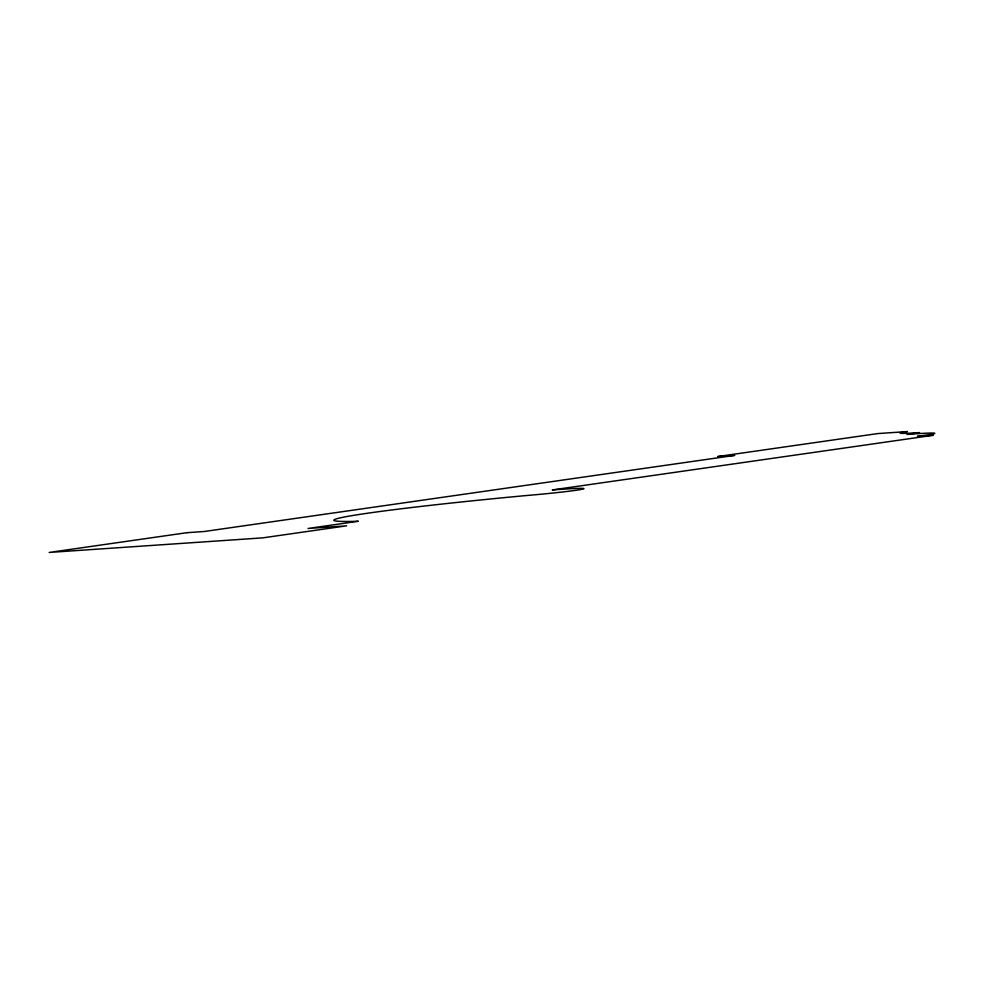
<?xml version="1.0" encoding="UTF-8"?>
<svg xmlns="http://www.w3.org/2000/svg" width="984" height="984" viewBox="0 0 984 984"><rect width="100%" height="100%" fill="white"/><g stroke="black" fill="none" stroke-linecap="round" stroke-linejoin="round"><path stroke-width="1.48" d="M186.948 532.688L49.2 552.442L262.765 537.867L346.602 525.837L308.09 528.469L358.274 521.262A194.918 6.802 -5.3 0 1 526.022 495.567A46.494 1.624 -5.3 0 0 579.736 489.7A46.494 1.624 -5.3 0 0 564.029 489.134L552.258 489.934L933.373 435.26L917.359 436.355L925.501 435.186A46.605 1.624 -5.3 0 0 917.174 433.698L907.014 434.387L919.486 432.603A45.19 1.574 -5.3 0 1 907.396 431.558L877.753 433.575L717.656 456.551L734.765 455.383L204.057 531.52L186.948 532.688"/></g></svg>
